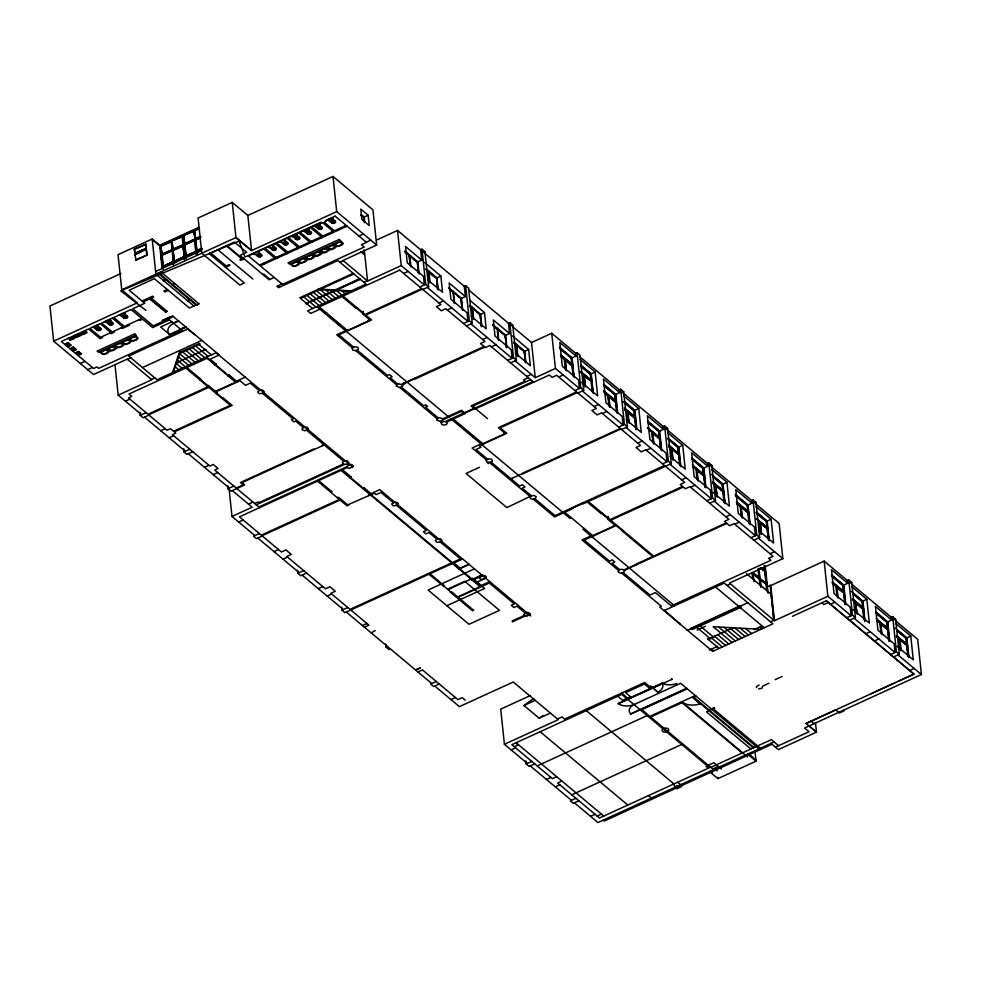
<?xml version="1.0" encoding="UTF-8"?>
<svg xmlns="http://www.w3.org/2000/svg" width="999" height="999" viewBox="0 0 999 999"><rect width="100%" height="100%" fill="white"/><g stroke="black" fill="none" stroke-linecap="round" stroke-linejoin="round"><path stroke-width="1.5" d="M195.654 252.248L194.555 252.884L195.816 252.248M196.016 252.547L195.105 253.371L195.255 252.347M139.248 251.336L139.148 252.697M138.724 252.647C137.288 252.997 139.448 251.673 138.124 251.835M137.937 252.335L138.436 253.047M144.393 248.963L144.693 250.15M144.043 249.738L144.68 249.176M138.549 252.984L137.862 252.11M529.945 496.94L530.569 498.801L533.653 499.225L535.189 498.676L536.251 496.765L534.103 495.454L530.894 496.041L506.88 507.617L466.046 473.451L479.458 467.32M756.43 687.549L756.555 686.513L759.103 685.039M141.945 250.936C139.635 251.898 143.406 251.124 141.621 250.412C141.196 253.596 141.121 248.851 140.547 251.411M144.955 249.937L145.504 249.313L145.03 250M141.621 250.412L141.496 251.036M143.082 249.725C140.172 249.925 148.039 250.524 145.18 248.788L145.055 249.413M145.155 248.739L144.743 249.762M173.339 263.062L172.702 263.761M174.55 261.601L174.975 262.238L175.624 261.401L174.188 261.363L173.002 250.1L174.55 261.663L184.028 256.855M197.228 251.236L197.79 251.823L198.089 250.724L196.853 250.986L201.885 248.689M141.458 250.175L141.708 250.474M172.477 372.677L179.595 351.848M173.264 372.315L180.295 351.773M73.127 337.787L73.052 337.874A1.424 0.837 -6 0 0 72.727 338.673M79.396 334.94L79.358 334.977A1.424 0.837 -6 0 0 78.996 335.801M85.29 332.242L85.265 332.267A1.424 0.837 -6 0 0 84.89 333.104M79.895 352.872L79.77 353.022A1.424 0.837 -6 0 0 79.495 353.971L79.371 354.208M197.777 251.261L198.014 252.185L198.464 251.036M72.677 339.098L71.716 339.136A1.424 0.837 -6 0 0 70.38 339.098L70.005 339.048M78.946 336.226L78.109 336.276A1.424 0.837 -6 0 0 76.661 336.226L76.324 336.213M84.853 333.504L83.879 333.566A1.424 0.837 -6 0 0 82.542 333.529L82.168 333.479M139.51 251.898L140.322 252.16L140.847 250.774L141.034 251.835M70.192 348.901L71.091 348.102A4.033 2.385 -6 0 1 72.74 347.202A4.933 2.91 -6 0 1 73.277 347.04L76.249 349.525A4.933 2.91 -6 0 1 75.849 349.8A4.033 2.385 -6 0 1 73.976 350.512L72.465 350.811M97.615 328.833L99.088 328.846L97.627 328.983M109.728 323.289L111.201 323.301L109.753 323.439M124.313 316.608L125.787 316.633L124.338 316.77M258.466 255.157L259.94 255.182L258.491 255.319M272.939 248.539L274.413 248.551L272.952 248.701M284.615 243.194L286.076 243.219L284.628 243.356M296.441 237.899L297.914 237.924L296.453 238.062M308.117 232.567L309.578 232.58L308.129 232.717M318.931 227.61L320.392 227.635L318.943 227.772M332.192 221.541L333.654 221.566L332.205 221.703M67.283 346.466L68.794 346.166A4.033 2.385 -6 0 0 70.667 345.467A4.933 2.91 -6 0 0 71.066 345.192L70.467 345.217A2.398 1.411 -6 0 1 67.208 345.03A2.398 1.411 -6 0 1 67.745 343.094L68.094 342.707A4.933 2.91 -6 0 0 67.545 342.857A4.033 2.385 -6 0 0 65.909 343.756L64.997 344.568M80.981 353.796L81.443 353.871A4.933 2.91 -6 0 1 81.044 354.146A4.033 2.385 -6 0 1 79.171 354.845L77.66 355.144M707.504 638.96L708.054 639.585L708.578 638.935L707.642 638.885L719.08 648.438M75.375 353.246L76.286 352.435A4.033 2.385 -6 0 1 77.922 351.536A4.933 2.91 -6 0 1 78.471 351.386L81.144 353.621M68.382 342.944L70.767 344.942M144.056 249.151L144.73 249.013M138.649 252.909L137.887 252.934M174.675 283.491L172.215 285.002M160.839 271.928L198.888 303.746L196.428 305.257L158.092 273.189M305.544 256.88L305.269 257.33A7.043 4.146 -6 0 0 308.254 259.64A6.793 3.996 -6 0 0 314.373 256.843A7.043 4.146 -6 0 0 311.676 254.395L310.964 254.408M550.412 713.086L539.185 718.219L523.988 705.494L533.703 698.526M539.185 718.219L542.832 715.596M75.674 349.55L75.612 349.588A2.398 1.411 -6 0 1 72.403 349.363A2.398 1.411 -6 0 1 72.927 347.44L73.576 347.29M80.819 353.908L80.757 353.946A2.398 1.411 -6 0 1 77.585 353.708A2.398 1.411 -6 0 1 78.122 351.773L78.759 351.623M327.222 246.965L326.935 247.415A7.043 4.146 -6 0 0 329.932 249.725A6.793 3.996 -6 0 0 336.051 246.928A7.043 4.146 -6 0 0 333.354 244.48L332.704 244.468M334.365 243.694L334.091 244.143A7.043 4.146 -6 0 0 337.075 246.453A6.793 3.996 -6 0 0 343.194 243.656A7.043 4.146 -6 0 0 340.497 241.209L339.722 241.246M359.615 278.709L305.944 303.621L360.352 279.32M306.955 303.758L306.218 303.147M262.612 393.406L264.236 391.808L262.824 390.159L259.565 390.234L257.717 391.958L259.116 393.618L262.612 393.406L293.107 418.918L291.433 419.692L294.006 421.84L295.692 421.079L303.296 427.447M347.24 464.185L348.863 462.587L347.44 460.939L344.193 461.014L342.332 462.737L343.743 464.385L347.24 464.185L348.139 464.947M440.334 542.057L441.958 540.447L440.547 538.798L437.287 538.873L435.439 540.596L436.85 542.257L440.334 542.057L460.439 558.866L350.05 609.378L330.831 593.319L335.327 591.258L329.957 586.775L325.462 588.823L286.75 556.455L291.246 554.395L285.951 549.962L281.456 552.022L262.025 535.764L340.11 500.037L346.953 505.769L348.976 504.845L347.202 504.507L338.586 497.315L337.462 497.827M650.786 686.276L657.854 692.182L659.003 691.558A12.1 7.13 -6 0 0 662.449 684.128L661.9 683.266M290.909 263.586L290.622 264.023A7.043 4.146 -6 0 0 293.619 266.346A6.793 3.996 -6 0 0 299.737 263.549A7.043 4.146 -6 0 0 297.04 261.101L296.328 261.114M298.177 260.264L297.889 260.702A7.043 4.146 -6 0 0 300.886 263.024A6.793 3.996 -6 0 0 306.993 260.227A7.043 4.146 -6 0 0 304.295 257.779L303.534 257.817M312.812 253.559L312.525 254.008A7.043 4.146 -6 0 0 315.522 256.318A6.793 3.996 -6 0 0 321.641 253.521A7.043 4.146 -6 0 0 318.943 251.074L318.169 251.111M320.067 250.237L319.792 250.687A7.043 4.146 -6 0 0 322.777 252.997A6.793 3.996 -6 0 0 328.896 250.2A7.043 4.146 -6 0 0 326.198 247.752L325.487 247.764M66.933 343.843L67.358 343.831A1.424 0.837 -6 0 0 68.669 343.931L69.505 343.981M72.115 348.189L72.552 348.164A1.424 0.837 -6 0 0 73.864 348.276L74.688 348.314M77.31 352.522L77.735 352.51A1.424 0.837 -6 0 0 79.046 352.61L79.883 352.659M582.654 503.309L572.077 508.254L582.729 503.371M160.402 248.701L160.077 245.604L152.198 239.023L118.044 254.658L121.741 289.822L137.313 302.847L53.646 341.171L49.95 306.006L120.879 273.539M232.255 202.397L235.951 237.562L251.548 250.599L247.852 215.434L232.255 202.397L198.089 218.019L201.786 253.184L239.835 285.015L244.318 282.954L209.216 253.596L234.403 242.07L246.691 252.347L240.022 255.407L269.156 279.782L274.213 277.472M134.341 249.076L145.929 244.243L147.065 255.07L135.852 260.202L134.341 249.076L135.365 255.557M134.715 249.375L145.929 244.243M136.875 253.734C136.051 250.761 137.575 255.482 135.976 252.997L136.164 254.058L135.265 254.37L135.152 253.209L136.701 253.571M136.913 252.397C138.349 250.974 136.314 255.245 136.988 252.472M138.936 251.473L139.548 251.486M137.138 252.934L137.737 252.61L137.125 252.797M143.569 250.449L143.232 249.738M137.038 253.559L137.163 252.535M139.298 252.622L139.198 251.598M142.869 250.999L142.607 250.05M198.651 227.485L159.715 245.304L162.138 268.656M161.463 244.967L175.374 238.611M178.159 237.337L199.013 227.797M160.839 245.916L171.553 241.496L172.415 249.713L162.063 254.445L160.839 245.916L162.063 254.445M171.741 240.934L182.467 236.501L171.741 240.934L172.977 249.463L183.329 244.73L182.605 237.874M193.794 239.947L184.728 244.081L183.504 235.552L193.856 230.819L195.08 239.348L193.856 230.819M200.824 236.726L195.28 238.786L194.418 230.557L199.588 228.197M161.201 246.229L171.553 241.496M183.504 235.552L194.218 231.131M194.418 230.557L198.664 229.096M135.477 259.89L147.065 255.07M161.701 254.146L172.415 249.713M172.615 249.151L183.329 244.73M184.365 243.781L194.718 239.048M195.28 238.786L200.449 236.413M247.852 215.434L333.004 176.473L372.964 209.89L376.66 245.055L343.007 260.464L367.582 281.019L401.236 265.609L424.35 284.94L423.439 276.286L407.242 262.749L405.544 246.516L421.728 260.052L417.245 262.113L412.612 258.242M163.287 269.255L161.813 255.22L183.441 245.804M185.876 258.104L184.478 244.855L200.712 237.437M161.813 255.22L183.217 245.916L184.34 256.618L174.188 261.363M199.812 238.324L184.478 244.855M201.835 248.152L196.803 250.449L195.667 239.735L197.153 253.771M172.577 253.983L173.376 261.638L162.999 266.483L173.064 261.875M196.104 251.81L185.889 256.006L194.693 252.46M198.476 250.724L202.26 249.001M155.619 271.478L201.498 250.487M121.741 289.81L235.951 237.562L251.511 250.587L336.7 211.638L376.66 245.055M163.411 280.469L165.597 279.458M163.774 280.769L166.521 279.52M142.045 300.999L152.597 296.179L153.696 297.09L143.157 301.923M167.233 289.473L163.811 291.034L164.91 291.958L168.344 290.397M321.391 222.128L244.955 257.093L239.036 241.059L120.704 290.846L145.954 310.402M224.812 266.646L229.246 264.623L229.982 265.235L225.549 267.257M243.331 258.179L239.91 259.74L240.647 260.352L244.068 258.791M95.155 327.934L98.614 325.924L97.64 325.075L92.707 327.335L95.155 327.934A8.192 4.833 -6 0 0 96.503 329.782L96.878 330.095A2.285 1.349 -6 0 0 100.025 330.269A2.285 1.349 -6 0 0 100.687 328.346L100.325 328.047A8.192 4.833 -6 0 0 97.852 326.698M72.078 336.538L73.327 336.988A4.033 2.385 -6 0 1 74.663 337.874A4.933 2.91 -6 0 1 74.863 338.186L70.33 340.259A4.933 2.91 -6 0 1 69.918 340.047A4.033 2.385 -6 0 1 68.943 338.998L68.606 338.124M78.347 333.666L79.608 334.116A4.033 2.385 -6 0 1 80.931 335.002A4.933 2.91 -6 0 1 81.131 335.314L76.611 337.387A4.933 2.91 -6 0 1 76.186 337.175A4.033 2.385 -6 0 1 75.212 336.126L74.888 335.252M84.241 330.969L85.502 331.431A4.033 2.385 -6 0 1 86.826 332.305A4.933 2.91 -6 0 1 87.025 332.617L82.505 334.69A4.933 2.91 -6 0 1 82.08 334.478A4.033 2.385 -6 0 1 81.106 333.429L80.769 332.555M110.452 333.216L109.665 333.142M122.003 327.934L121.229 327.859M139.398 319.967L138.611 319.905M368.156 215.247L360.801 209.091L361.875 219.368L369.23 225.524L368.156 215.247L363.673 217.307L361.563 215.547M187.612 300.711L189.81 299.712M187.987 301.024L190.734 299.762M165.11 311.863L166.796 311.101M165.797 311.938L149.663 298.938M198.888 303.746L189.46 308.054L154.358 278.696L129.171 290.222L144.768 303.271L132.767 308.766L153.222 325.874L171.741 317.407L170.817 316.633L162.188 320.592L172.677 316.021L219.268 354.982L210.177 359.141L216.358 364.31L214.935 364.86M262.824 274.488L263.674 274.101L270.005 279.395M171.366 317.095L173.052 316.333M80.357 363.511L85.065 361.351M358.928 236.039L363.411 233.978M171.853 321.853L160.627 326.998L169.518 334.415L185.777 326.973M173.302 323.077L178.346 320.766M178.646 321.004L173.589 323.314A14.823 8.729 -6 0 0 169.256 334.203M87.712 369.667L92.432 367.507M366.283 242.183L370.766 240.135M180.469 329.071L185.527 326.76M181.031 329.533L186.076 327.222M376.511 240.072L397.54 230.444L420.654 249.775L421.728 260.052M281.93 283.928L276.885 286.238L278.584 287.65L337.874 260.527L366.059 284.091L307.605 310.839L310.689 313.424L319.892 309.215M188.062 328.883L128.709 356.044L157.043 379.745L216.396 352.585M127.522 359.403L130.881 357.854M339.972 262.275L343.331 260.739M195.205 334.852L187.575 329.208M142.47 367.557L201.823 340.397M180.107 352.297L199.413 343.456L200.15 344.081L179.72 353.421M299.775 297.764L353.171 273.326M353.908 273.938L300.512 298.376L312.65 308.529M408.778 255.032L410.577 266.571M420.654 249.775L421.99 249.163L424.937 251.623L428.633 286.788L422.802 289.46M408.841 255.569L409.702 255.082M409.203 255.881L417.495 262.088L418.668 273.339M178.022 362.063L205.107 349.662M306.581 303.459L359.977 279.021M424.937 251.623L423.588 252.235L464.285 286.276L465.372 296.553L460.876 298.601L457.405 295.704M151.511 379.458L154.87 377.922M363.886 282.28L367.245 280.744M114.972 364.56L118.182 395.142L151.836 379.745L127.185 359.128L93.531 374.525L53.646 341.171M207.068 358.279L186.875 367.52L201.199 379.495L200.075 380.007M417.495 262.088L413.623 259.565M403.671 273.451L408.154 271.403M125.399 401.173L129.882 399.125M214.648 364.623L215.996 363.998M325.412 313.836L326.76 313.211M325.711 314.086L327.06 313.461M427.909 271.029L429.707 282.567M427.972 271.578L428.846 271.079M428.334 271.878L436.625 278.084L437.812 289.335M357.093 307.817L355.969 308.329L341.92 296.566L319.255 306.943L346.928 330.082L348.039 329.57L348.926 330.307M363.236 311.213L362.962 314.173L369.58 319.705L368.244 320.329L369.118 321.066M436.063 278.346L440.859 276.061L442.569 292.282L427.535 279.708M419.855 286.988L425.686 284.328L428.633 286.788M139.922 412.275L140.235 415.334L146.079 412.662M338.361 324.663L339.71 324.051M227.597 375.449L228.871 374.775L236.501 381.156L245.242 377.147M227.884 375.699L229.233 375.075M338.661 324.912L340.01 324.3M362.962 314.173L364.086 313.661M207.068 385.864L208.179 385.352L217.307 392.982L216.184 393.494M149.013 415.122L143.182 417.794L140.235 415.334M345.579 330.694L336.713 334.752L352.497 347.952M348.564 329.995L368.756 320.754M215.472 391.433L235.664 382.192M215.834 391.745L239.96 380.706L245.479 385.327L250.299 383.117L259.116 390.484M464.285 286.276L465.634 285.652L468.581 288.112L472.277 323.276L466.433 325.949M453.346 291.583L450.212 289.685M221.703 398.102L222.827 397.59L232.18 405.407L174.288 431.905L175.762 433.129L172.39 434.677L209.902 466.046L213.262 464.498L218.044 468.506L214.685 470.042L259.615 507.629M438.986 302.997L443.481 300.936M160.714 430.719L165.21 428.658M447.302 309.952L451.798 307.892M169.181 437.799L173.664 435.739M469.505 306.306L471.603 308.067L472.477 307.58M476.548 311.7L480.007 314.61L484.503 312.55L486.201 328.783L471.178 316.208M463.499 323.489L469.33 320.816L472.277 323.276M183.704 448.888L184.028 451.948L189.86 449.275M192.807 451.748L186.963 454.408L184.028 451.948M468.406 289.722L508.441 323.201L509.79 322.577L512.724 325.05L516.421 360.214L510.589 362.874M511.388 325.662L512.724 325.05M482.629 339.498L487.112 337.437M204.508 467.332L208.991 465.284M504.72 335.764L509.515 333.479L508.441 323.201M401.76 384.153L484.065 346.491M404.383 383.429L415.035 378.559M402.46 384.79L404.745 383.741L404.008 383.129M484.79 347.115L415.409 378.871L414.672 378.246M491.458 346.878L495.941 344.83M213.187 474.6L217.67 472.539M515.759 344.992L514.16 342.932M512.574 326.648L531.543 342.52L551.735 333.279L575.736 353.346L576.011 356.056L571.528 358.104L559.964 348.439M523.851 351.773L528.658 349.475L530.357 365.709L515.322 353.134M323.651 444.455L322.215 445.117L322.802 445.616M507.654 360.414L513.486 357.742L516.421 360.214M227.71 485.701L228.034 488.748L233.866 486.088M324.238 444.955L241.895 482.642L244.668 484.952L230.969 491.221L228.034 488.748M236.226 488.049L243.182 484.877L240.409 482.554L313.798 448.963L314.385 449.463M575.736 353.346L577.072 352.734L580.019 355.194L583.716 390.359L577.884 393.032M526.785 376.423L531.268 374.363M560.976 356.68L564.847 359.19L566.021 370.454M248.514 504.145L252.997 502.085M565.684 369.605L565.209 359.503L572.564 365.659L573.601 375.512M528.259 377.647L523.538 379.807L525.162 381.156L471.091 405.906L474.912 409.103L549.4 375.012L552.197 377.36L556.693 375.299L576.573 391.933L498.376 427.709L504.782 433.067L503.546 433.628L504.42 434.365M560.514 349.388L571.765 358.092L572.452 364.573L562.387 356.88M254.695 503.496L258.054 501.96L258.891 502.659L343.119 464.11M443.019 418.756L461.55 410.264L465.372 413.474L453.259 419.018L482.342 443.331L484.228 443.606M256.268 504.82L344.405 464.485M228.946 487.412L231.993 516.458L252.185 507.217L232.317 490.596M443.057 419.68L461.163 411.401L463.374 413.249L445.654 421.353M530.619 379.632L472.939 406.006L475.287 407.967L532.966 381.593M515.084 360.826L535.239 377.684L555.432 368.444L579.432 388.511L578.521 379.857L562.325 366.321L559.827 342.507L576.011 356.056M464.498 412.737L474.026 408.366M258.891 507.005L346.84 466.758M464.86 413.037L474.4 408.678M347.265 467.52L342.42 469.742L351.261 477.135L349.837 477.684M446.953 421.903L451.91 419.63M573.039 375.761L572.002 365.921L572.877 365.422L560.926 355.419M238.699 522.065L243.182 520.004M558.753 377.023L563.236 374.975M572.877 373.139L573.588 373.002L573.176 374.725L573.026 373.264M459.727 426.161L461.076 425.549M573.039 374.6L573.738 374.463M460.015 426.411L461.363 425.799M349.55 477.447L350.886 476.823M583.728 375.224L585.526 386.763M585.164 386.451L583.978 375.199L584.602 386.713M584.815 385.614L584.34 375.512L591.695 381.668L592.732 391.508M330.469 491.983L331.593 491.458M330.769 492.22L331.968 491.77L318.631 480.619M581.406 366.371L591.208 373.851L593.281 393.544M580.831 366.383L590.347 374.35L595.154 372.053L597.652 395.854L581.455 382.317M580.332 371.89L591.583 380.582L590.909 374.088L581.393 366.133M337.175 497.577L337.862 497.639M259.365 533.541L253.534 536.213L256.481 538.673L262.312 536.013M583.778 375.761L591.695 381.668M472.677 437L474.026 436.376M472.977 437.237L474.313 436.625M574.937 390.572L580.769 387.899L583.716 390.359M362.5 488.274L363.773 487.599L370.979 493.631L379.732 489.622L530.756 615.933M362.787 488.523L364.136 487.899M369.78 494.368L368.431 494.98L369.168 495.604M348.576 504.495L374.45 493.181L376.136 494.605L380.956 492.395L393.057 502.509M480.994 443.956L472.127 448.002L486.488 460.015M483.866 443.306L504.058 434.066M579.87 356.805L619.368 389.847L620.716 389.223L623.663 391.695L627.36 426.86L621.528 429.52M608.953 405.794L607.916 395.954L608.791 395.454L610.027 407.255M604.158 385.889L614.847 394.842L619.655 392.545L619.368 389.847M274.013 551.598L278.509 549.55M623.663 391.695L622.315 392.307L663.299 426.585L663.586 429.295L659.103 431.343L648.688 422.639M594.068 406.568L598.563 404.52M616.683 412.262L615.646 402.41L616.52 401.923L603.508 391.034M487.874 463.461L489.647 462.649L530.269 496.628M282.992 559.115L287.487 557.055M602.385 413.524L606.88 411.476M617.082 409.39L617.232 410.851M624.85 410.102L627.609 411.7L628.646 421.541M628.458 422.102L627.984 412L635.339 418.156L636.525 429.408M623.289 401.885L633.978 410.839L638.786 408.554L641.283 432.355L626.261 419.78M625.162 409.378L635.227 417.082L634.54 410.589L623.851 401.635M635.963 429.67L634.777 418.419L635.651 417.932L624.75 408.803M297.515 570.204L297.839 573.264L303.671 570.591M618.581 427.06L624.412 424.388L627.36 426.86M510.789 478.596L511.938 478.833M620.279 428.484L522.002 473.464L522.589 473.951L620.866 428.983M511.563 478.521L522.265 473.676M511.376 479.083L512.737 478.046M306.618 573.064L300.786 575.724L297.839 573.264M635.651 425.649C637.212 425.037 634.477 426.086 635.951 427.222L635.951 427.222M663.299 426.585L664.647 425.974L667.594 428.434L671.291 463.598L588.324 501.486L610.014 519.63L682.604 486.413L680.244 484.453L684.74 482.392L665.396 466.221M648.988 429.807L652.722 432.205L653.97 443.993M648.538 429.92L652.409 432.442L653.596 443.693M652.784 432.742L659.577 439.16L660.614 449.001M658.778 431.58L659.465 438.074L658.778 431.58L648.089 422.627M667.594 428.434L666.246 429.046L707.529 463.573L707.816 466.283L703.321 468.331L691.758 458.666M318.319 588.648L322.802 586.6M637.712 443.069L642.195 441.009M659.577 439.16L660.451 438.661L647.439 427.772M327.148 596.041L331.631 593.98M646.316 450.262L650.811 448.214M660.751 447.964L660.451 446.391L661.151 446.241L660.601 447.852L661.313 447.702M668.781 446.853L671.553 448.439L672.727 459.69M672.24 457.442L671.915 448.751L679.27 454.907L680.456 466.158M667.819 438.648L678.783 447.09L680.856 466.783M668.406 439.635L677.909 447.589L682.717 445.292L685.227 469.093L670.192 456.531M667.782 438.374L678.471 447.327L678.596 454.07L677.909 447.589M671.353 449.001L679.27 454.907M341.67 607.13L341.995 610.189L347.827 607.529M662.512 463.811L668.343 461.138L671.291 463.598M452.422 563.486L429.982 573.751L444.405 585.814L443.294 586.326M462.662 558.99L453.921 562.986L459.952 568.031L459.215 568.369M563.411 512.887L554.545 516.933L533.379 499.225M679.582 462.387C681.168 461.725 678.333 462.949 679.882 463.961M679.745 463.848L680.444 463.711L680.144 462.125M458.241 568.344L459.577 567.732M458.828 568.843L468.918 564.223M571.016 517.494L569.667 518.119L451.036 418.893M459.115 569.08L469.218 564.46M571.303 517.744L570.454 517.757M474.438 568.831L428.084 590.034L469.018 624.288L499.463 610.364L464.785 581.343L447.589 589.198M707.529 463.573L708.878 462.962L711.825 465.422L715.521 500.586L709.677 503.259M692.769 466.908L696.64 469.43L697.826 480.681M602.147 513.061L601.036 513.573L587.2 501.998L583.254 503.808L582.367 503.071M697.339 478.434L697.015 469.73L704.37 475.886L705.544 487.137M703.009 468.568L703.696 475.062L703.009 468.568L692.319 459.627M710.476 466.034L711.825 465.422M362.475 625.574L366.958 623.526M681.643 479.807L686.126 477.759M364.435 627.222L368.931 625.174L350.774 609.989M448.014 589.56L472.552 578.346L484.627 588.448L446.84 605.731M471.478 579.42L472.827 578.808M471.778 579.67L481.868 575.049M472.065 579.919L482.167 575.299M584.265 528.571L582.917 529.195L674.537 605.819M472.365 580.157L482.467 575.536M607.742 516.708L608.016 519.418L609.14 518.906M704.982 487.4L703.808 476.148L704.67 475.661L692.719 465.646M450.274 592.17L451.398 591.658L457.217 596.528L458.991 596.853M475.574 582.854L485.676 578.234M371.228 632.904L375.287 630.494M690.546 487.25L695.042 485.202M489.747 581.63L478.309 586.875L479.183 587.612M458.628 596.54L478.821 587.3M590.933 535.901L582.067 539.959L618.531 570.441M593.806 535.252L613.998 526.011M616.72 525.237L584.303 540.084L609.465 561.126L612.275 559.84L614.847 562L612.05 563.286L619.68 569.667M713.011 483.841L715.771 485.427L716.957 496.678M716.47 494.43L716.146 485.739L723.501 491.895L724.675 503.146M712.637 476.623L722.14 484.577L726.947 482.28L729.445 506.093L713.261 492.544M622.976 530.469L622.077 530.881L652.759 556.543L635.626 564.385L636.213 564.872M713.323 483.104L723.388 490.809L722.702 484.315L713.199 476.361M715.584 485.989L723.501 491.895M385.751 644.005L386.076 647.065L387.4 646.453M706.743 500.799L712.574 498.126L715.521 500.586M390.347 648.913L389.011 649.525L386.076 647.065M723.813 499.375C725.099 498.201 722.702 501.66 724.662 500.699L724.375 499.125M711.625 466.995L751.685 500.499L753.034 499.887L755.968 502.347L759.665 537.512L753.833 540.184M741.27 516.458L740.234 506.605L741.108 506.118L742.344 517.919M741.483 515.359L741.158 506.655L748.513 512.812L749.7 524.075M735.276 495.554L747.165 505.494L751.972 503.209L751.685 500.499M754.632 502.972L755.968 502.347M725.873 516.795L730.356 514.747M738.336 504.033L748.401 511.738L747.727 505.244L735.838 495.304M524.175 615.484L512.162 620.991L512.887 621.603M623.763 569.73L624.387 571.59L623.176 572.589L620.229 573.076L618.081 571.765L619.155 569.855L620.679 569.318L625.561 569.755M726.236 522.914L653.658 556.131L610.751 520.242L683.341 487.037L685.401 488.761L689.884 486.7L728.92 519.343L724.425 521.403L729.582 525.711L734.065 523.651L773.114 556.306L768.631 558.366L770.916 560.277L671.303 605.869L655.406 592.582L650.012 595.042L623.176 572.589M740.596 506.918L748.513 512.812M625.187 569.442L635.851 564.56M624.288 570.329L726.835 523.401M512.45 621.815L530.057 613.761M734.702 524.188L739.185 522.127M748.838 520.304C750.399 519.692 747.664 520.741 749.125 521.878L749.4 520.042M417.944 671.977L422.427 669.917L457.929 699.612L462.187 697.652L465.209 700.174M760.913 534.178L760.301 522.664L767.657 528.821L768.83 540.072M756.792 513.548L766.295 521.503L771.103 519.205L773.601 543.019L758.566 530.444M756.28 519.043L767.532 527.734L766.857 521.241L756.168 512.3M759.74 522.914L767.657 528.821M436.276 681.505L430.669 684.065L433.616 686.525L439.223 683.965M750.886 537.724L756.73 535.052L759.665 537.512M768.531 536.051L768.681 537.512M450.924 699.562L455.407 697.502M770.029 553.721L774.512 551.673M663.985 610.639L724.238 583.079L772.926 623.801L712.674 651.373L659.74 607.092L661.425 606.331L621.64 573.051M755.793 503.946L779.145 523.476L782.841 558.641L729.432 583.079L774.45 620.716L827.859 596.278L851.123 615.746L850.211 607.08L834.015 593.543L831.518 569.742L847.701 583.279L842.906 585.576L832.204 576.623M752.509 573.414L759.69 578.696L760.426 585.676L759.128 578.945L752.509 573.414L753.071 578.846M727.085 585.464L730.456 583.928M760.276 567.582L765.259 571.016L764.672 565.484M760.339 568.119L765.309 571.553L766.62 584.003L759.44 578.721M753.633 578.583L752.759 579.07L752.135 573.101L752.859 572.489L752.322 573.051M752.447 572.877L759.627 578.159L758.616 568.481M760.639 584.577L760.052 579.008L766.683 584.54L767.419 591.533M759.49 579.258L766.683 584.54M680.531 624.487L664.547 610.389M766.807 586.613L770.753 585.551L774.45 620.716M530.481 695.504L500.711 709.128L504.408 744.292L527.31 763.448M770.753 585.551L824.163 561.113L847.427 580.581L847.701 583.279M686.788 629.707L687.712 629.77M729.045 610.926L690.796 628.421L692.182 629.582L741.295 607.105M739.909 605.956L730.469 610.277L731.842 611.438M687.524 630.332L747.764 602.759M523.988 705.494L535.202 700.361M524.275 705.744L525.262 705.294M697.152 630.107L705.531 626.273M708.016 639.185L731.443 628.458M847.427 580.581L848.775 579.957L851.71 582.417L855.406 617.582L849.575 620.254M832.666 583.916L836.538 586.425L837.574 596.266M837.224 595.429L836.9 586.738L844.255 592.894L845.441 604.145M850.361 583.041L851.71 582.417M557.467 718.98L561.95 716.932L564.585 719.13L644.692 682.479L649.787 686.738L650.898 686.226M770.504 621.778L773.875 620.242L770.179 585.077M709.427 650.024L717.669 646.253M753.97 629.632L761.375 626.248L761.663 628.958M504.408 744.292L558.266 719.655L513.249 682.005L459.403 706.643L434.74 686.013M832.891 583.116L844.143 591.808L843.456 585.314L831.58 575.374M792.432 616.308L826.36 600.786L913.96 674.113L871.215 693.668M844.879 604.395L843.693 593.144L844.567 592.657L832.617 582.654M828.421 602.509L823.888 604.582L821.827 602.859M514.285 746.74L518.206 744.942L515.771 742.906M511.126 749.899L515.609 747.851M830.444 604.258L834.927 602.197M627.384 699.063L662.175 683.129L663.361 683.716A12.1 7.13 -6 0 0 675.848 683.84L676.735 683.503M671.852 679.42L671.69 678.783L672.24 679.245L618.256 703.621L662.574 683.341M845.129 600.112L845.291 601.573M657.854 692.182L652.072 686.837L649.325 688.086L644.455 684.015L625.599 692.644L630.469 696.715L622.614 700.311L617.744 696.241M855.419 602.447L857.217 613.985M856.855 613.673L855.668 602.422L856.143 612.524M856.368 611.425L856.031 602.734L863.386 608.891L864.722 621.553M618.256 703.621L619.18 704.233A12.1 7.13 -6 0 0 634.003 704.595L680.631 683.266L759.015 748.825M852.534 593.618L862.037 601.573L866.845 599.288L869.342 623.089L853.158 609.552M686.7 688.336L630.656 713.985L686.962 688.548M853.208 600.112L863.273 607.804L862.599 601.311L853.096 593.356M640.634 710.139L687.25 688.798M863.86 618.993L862.836 609.153L863.698 608.653L852.809 599.537M525.861 760.901L526.186 763.96L531.793 761.388M846.628 617.794L852.472 615.122L855.406 617.582M534.74 763.848L529.133 766.42L526.186 763.96M537.187 765.896L647.14 715.584M863.998 617.956L864.272 616.121M695.354 695.566L649.85 716.395L641.383 709.315M692.657 697.04L700.287 703.783A14.81 8.729 -6 0 1 683.528 703.096L682.442 702.434L650.586 717.007L713.523 769.655M696.091 696.191L692.931 697.627L700.287 703.783M851.535 584.015L891.358 617.32L892.706 616.708L895.641 619.168L899.337 654.333L893.518 656.992M876.598 620.654L880.469 623.164L881.655 634.415M881.155 632.167L880.831 623.476L888.186 629.632L889.372 640.883M876.135 613.361L886.837 622.315L891.645 620.029L891.358 617.32M894.305 619.78L895.641 619.168M546.441 779.445L550.936 777.397M865.771 633.791L870.254 631.743M556.668 776.673L552.397 778.621L511.838 744.705L621.79 694.38L709.452 767.694L599.5 818.006L557.629 782.991L561.888 781.043M775.187 679.62L782.167 676.435M878.009 620.854L888.074 628.546L887.399 622.052L875.511 612.112M768.905 683.266L762.774 686.063L761.925 688.311L758.628 688.91M888.81 641.146L887.624 629.882L888.498 629.395L876.548 619.392M555.269 786.825L559.765 784.777M874.4 640.983L878.858 638.948M888.511 637.112C889.585 635.913 887.824 639.66 889.222 638.324M900.299 648.176L899.974 639.472L907.329 645.629L908.503 656.892M896.465 630.357L905.968 638.311L910.776 636.026L913.273 659.827L897.09 646.291M571.753 794.804L681.705 744.492M897.139 636.85L907.204 644.555L906.53 638.061L897.027 630.107M899.412 639.735L907.329 645.629M575.948 798.313L570.342 800.886L573.289 803.346L578.896 800.773M890.571 654.532L896.403 651.872L899.337 654.333M907.641 653.121C909.227 652.459 906.393 653.683 907.929 654.695M907.791 654.582L908.491 654.445L908.203 652.859M590.596 816.37L595.079 814.322M909.702 670.541L914.185 668.481M597.14 816.046L601.41 814.098M603.896 819.817L604.033 821.116L771.078 744.692L770.941 743.381L778.371 749.6L816.495 732.167L806.093 723.476L835.364 710.077M894.704 682.929L806.093 723.476M898.201 681.318L913.96 674.113L826.31 600.799M757.429 745.741L750.686 748.825L706.468 711.837L714.672 708.079L714.085 707.592L712.612 708.266L760.364 748.201M710.789 767.369L756.293 746.54M757.642 745.928L771.353 739.66L778.558 745.691M718.269 766.42L713.985 768.381L717.057 770.941M774.113 741.97L597.951 822.527L574.413 802.834M895.466 620.754L917.706 639.348L921.403 674.512L804.595 728.021L809.04 731.743L775.424 747.127M673.214 784.277L677.022 788.673L681.518 786.613L680.656 784.702M712.449 772.901L710.339 771.128L710.476 772.439L717.881 778.633L756.031 761.188L754.932 750.699M337.525 242.869C345.816 239.523 339.785 249.088 335.589 244.98A3.684 2.173 -6 0 1 337.562 242.919M301.336 259.44C310.09 256.256 302.972 265.697 299.388 261.488A3.684 2.173 -6 0 1 301.373 259.478M308.703 256.056C317.495 252.822 310.177 262.4 306.755 258.054A3.684 2.173 -6 0 1 308.741 256.106M294.068 262.762C302.722 259.478 295.829 269.118 292.12 264.76A3.684 2.173 -6 0 1 294.106 262.799M118.069 344.131C126.885 340.921 119.63 350.437 116.121 346.116A3.684 2.173 -6 0 1 118.107 344.168M103.546 350.774C112.462 347.727 105.07 356.968 101.598 352.822A3.684 2.173 -6 0 1 103.584 350.811M138.237 251.773L138.886 252.073M491.133 462.15L492.345 461.151L491.72 459.29L488.623 458.878L486.163 460.314L486.775 462.175L491.133 462.15L519.667 486.026L522.465 484.74L525.049 486.888L522.24 488.174L531.418 495.854M355.706 350.637L358.491 349.138L357.842 347.24L354.67 346.803L352.147 348.289L352.772 350.187L355.706 350.637L396.728 384.94M318.606 289.073L351.261 290.859M317.819 289.435L350.474 291.221M580.119 359.478L595.154 372.053M619.655 392.545L603.458 379.008L605.968 402.809L622.152 416.358L623.064 425.012L582.367 390.971M623.751 395.979L638.786 408.554M663.586 429.295L647.402 415.746L649.899 439.56L666.083 453.096L666.995 461.75L626.011 427.472M667.682 432.717L682.717 445.292M707.816 466.283L691.62 452.747L694.13 476.548L710.314 490.084L711.226 498.738L669.942 464.21M711.912 469.705L726.947 482.28M751.972 503.209L735.776 489.672L738.286 513.474L754.47 527.01L755.381 535.664L714.173 501.198M756.068 506.643L771.103 519.205M851.81 586.713L866.845 599.288M891.645 620.029L875.449 606.48L877.959 630.282L894.142 643.831L895.054 652.484L854.058 618.206M895.741 623.451L910.776 636.026M559.365 347.215L572.077 357.854L574.15 377.547M580.806 365.147L591.208 373.851M604.158 384.677L615.721 394.355L617.632 412.525M624.45 401.648L634.852 410.352L636.763 428.534M648.089 421.416L659.652 431.093L661.725 450.786M668.381 438.386L678.783 447.09M692.319 458.404L703.883 468.081L705.943 487.774M711.45 474.413L723.014 484.078L725.087 503.771M735.314 494.368L748.039 505.007L750.099 524.7M756.767 512.3L767.17 521.016L769.23 540.709M832.217 575.412L843.768 585.077L845.841 604.77M851.348 591.408L862.911 601.086L864.972 620.779M876.148 612.15L887.711 621.828L889.772 641.52M895.279 628.146L906.842 637.824L908.903 657.517M559.89 348.139L571.765 358.092M603.521 384.64L615.409 394.58L616.096 401.074L604.208 391.133M647.464 421.378L659.34 431.331M691.683 458.366L703.571 468.319M887.149 622.077L875.586 612.412L887.149 622.077L889.06 640.259M906.28 638.086L897.027 630.344L906.28 638.074L908.191 656.256M603.596 384.927L615.172 394.605L617.07 412.787M625.049 402.872L634.303 410.601L636.201 428.783M713.211 476.598L722.464 484.34L724.362 502.522M735.913 495.591L747.477 505.257L749.387 523.439M756.206 512.562L766.608 521.266L768.518 539.448M832.816 576.635L843.218 585.339L845.117 603.521M853.096 593.593L862.349 601.336L864.26 619.517M832.267 581.868L844.143 591.808M852.584 598.863L863.273 607.804M876.198 618.606L888.074 628.546M896.515 635.601L907.204 644.555M560.576 354.633L572.452 364.573M580.894 371.628L591.583 380.582M624.525 408.129L635.227 417.082M648.139 427.872L660.027 437.824M668.468 444.867L679.158 453.821M692.369 464.86L704.245 474.812M712.687 481.855L723.388 490.809M736.525 501.785L748.401 511.738M756.842 518.781L767.532 527.734M712.911 482.542L723.813 491.658L715.521 485.452L717.319 496.99M736.875 502.584L748.825 512.587M757.067 519.468L767.956 528.583M896.74 636.276L907.629 645.404L899.35 639.198M581.118 372.315L592.007 381.431M668.681 445.554L679.582 454.67L669.18 446.69M603.646 391.383L615.534 401.336L614.847 394.842M647.577 428.134L660.139 438.898L661.326 450.149M669.342 446.59L671.553 448.439M693.331 466.658L696.64 469.43M712.462 482.654L715.771 485.427M736.388 502.659L740.796 506.356L741.982 517.607M757.717 520.504L759.927 522.352L761.113 533.603M832.117 582.729L836.538 586.425M852.359 599.662L855.668 602.422M880.469 623.164L877.159 620.391L887.936 629.657M896.29 636.4L899.6 639.173L900.786 650.424M560.427 355.507L564.847 359.19M580.669 372.427L583.978 375.199M604.07 391.995L608.478 395.691L609.665 406.943M625.249 409.952L627.609 411.7M654.37 434.303L659.889 438.923M693.219 466.795L704.12 475.911M737.374 503.721L748.263 512.837M759.677 522.377L767.407 528.846M833.116 583.791L844.005 592.907M856.518 603.371L863.136 608.915M561.426 356.568L565.159 358.966L566.396 370.754M565.696 360.139L572.315 365.684M564.647 359.765L572.002 365.921M604.607 393.181L607.916 395.954M615.646 402.41L608.291 396.253L616.208 402.16L617.382 413.411M627.422 412.262L634.777 418.419M696.453 469.992L703.808 476.148M736.925 503.833L740.234 506.605M836.338 586.987L843.693 593.144M855.469 602.996L862.836 609.153M880.269 623.726L887.624 629.882M705.244 483.116L704.819 483.491M592.732 390.347L590.659 374.113M749.687 521.628L749.125 521.878M758.328 538.136L782.841 558.641M898.001 654.944L921.403 674.512M424.675 262.512L440.859 276.061M465.372 296.553L449.175 283.004L450.886 299.238L467.07 312.774L467.982 321.441L427.285 287.4M469.468 299.975L484.503 312.55M509.515 333.479L493.331 319.942L495.042 336.163L511.226 349.712L512.137 358.366L470.929 323.901M512.462 335.939L528.658 349.475M404.92 251.074L417.807 261.85L419.081 273.963M426.261 268.931L436.938 277.847L438.211 289.972M448.563 287.575L461.438 298.351L462.712 310.464M469.905 305.419L480.569 314.348L481.843 326.473M492.719 324.5L505.594 335.277L506.868 347.39M514.06 342.357L524.725 351.273L525.836 361.875M361.076 214.41L364.223 217.045L364.71 221.641M405.07 251.698L409.39 255.319M426.373 269.505L428.534 271.316M448.713 288.199L452.472 292.07L452.972 291.271L454.22 303.059M470.005 306.006L472.165 307.817M492.869 325.125L497.19 328.733M404.52 251.473L410.302 256.306M425.699 269.181L435.214 277.148M469.605 305.906L471.915 307.842M493.256 325.686L496.565 328.459M500.412 331.668L505.032 335.527L505.357 338.599M513.498 342.607L516.258 344.193L517.507 355.994M519.542 347.664L524.163 351.536L524.487 354.595M360.664 215.047L363.786 217.67M430.544 273.726L434.965 277.422M364.523 221.728L363.336 220.454M761.95 568.244L765.259 571.016M760.901 567.869L765.309 571.553M533.703 382.205L489.822 345.504L485.339 347.565L480.482 343.506L484.965 341.446L445.841 308.716L441.346 310.776L436.413 306.656L440.909 304.595L422.427 289.148L365.771 315.072L371.591 319.93L338.948 334.877L353.646 347.177M345.067 225.899L345.954 226.636M753.009 572.614L759.627 578.159M766.62 584.003L760.002 578.458L759.003 568.993M336.663 229.745L337.537 230.482M746.49 573.663L771.141 594.268L773.875 620.242M360.801 251.661L364.335 254.62L363.848 250.012M331.943 231.905L332.829 232.642M324.862 236.288L323.526 235.752L324.413 236.501M320.279 237.25L321.166 237.987M311.863 241.096L312.749 241.833M308.616 242.582L309.49 243.319M715.596 587.025L764.285 627.747M300.2 246.428L301.074 247.178M296.94 247.927L297.827 248.664M284.64 239.448C288.112 241.134 281.069 244.093 279.708 241.708M341.72 290.746L345.192 293.644M745.541 628.471L751.61 633.553M843.218 710.314L843.943 710.913L839.447 712.974L835.776 709.889M336.338 290.447L341.933 295.13M740.147 628.184L748.351 635.039M356.531 308.067L363.524 313.911M601.598 513.311L608.578 519.155L608.304 516.458M616.158 525.499L622.414 530.731M288.524 251.773L289.41 252.51M475.699 408.753L487.537 418.643M608.016 519.418L614.722 525.012L613.486 525.586L614.373 526.323M330.944 290.16L338.686 296.616M734.764 627.884L745.104 636.525M285.277 253.259L286.164 253.996M272.977 244.78C276.361 246.516 269.268 249.438 268.032 247.04M325.562 289.86L335.427 298.114M729.37 627.584L741.845 638.024M320.03 289.448L332.168 299.6M723.988 627.297L738.598 639.51M276.86 257.118L277.747 257.854M316.783 290.934L328.921 301.086M718.606 626.997L735.339 640.996M273.601 258.604L274.488 259.34M571.703 507.942L572.589 508.678L564.76 512.262L592.282 535.289L594.18 535.564M313.524 292.42L325.662 302.572M732.092 642.482L713.211 626.698L760.863 629.32L760.576 626.61M310.264 293.906L322.415 304.071M717.769 634.727L728.833 643.98M258.504 251.411C261.913 253.097 254.87 256.081 253.559 253.671M307.018 295.404L319.156 305.557M714.522 636.213L725.586 645.466M700.124 625.923L713.973 637.499M326.198 313.474L339.448 324.55M316.808 306.631L448.826 417.045M303.758 296.89L315.909 307.043M711.263 637.699L722.327 646.952M811.088 721.191L814.035 723.651M262.949 263.474L263.836 264.223M696.877 627.409L710.714 638.985M809.053 725.948L816.47 732.155L815.509 722.976M357.23 350.174L387.487 375.474L389.51 374.55L392.157 376.773L390.147 377.697L397.877 384.165M401.373 387.088L423.763 405.819L425.786 404.895L427.547 406.368L425.537 407.292L438.324 417.982M441.808 420.904L442.719 421.665M487.637 459.228L475.974 449.488L481.031 447.177L479.408 445.816L506.78 433.291L500.237 427.809L577.31 392.545L596.366 408.491L591.883 410.539L597.102 414.91L601.585 412.862L640.521 445.417L636.026 447.465L641.258 451.835L645.741 449.787L664.51 465.472L555.007 515.584L534.915 498.776M399.825 387.537L437.162 418.768M440.272 421.366L441.57 422.44M277.722 285.851L279.42 287.275M226.835 245.542L243.169 259.203M226.273 245.791L242.607 259.453M217.794 249.675L252.897 279.033M210.614 252.959L226.96 266.621M210.052 253.209L226.398 266.87M183.217 245.916L184.328 259.64M186.201 255.781L196.041 251.273L195.567 246.678M184.34 256.618L174.5 261.126M172.815 250.674L173.838 263.611M172.253 250.924L173.364 264.66M152.198 239.56L159.74 245.866M173.376 261.638L163.299 266.246M693.031 696.628L753.983 747.602M692.469 696.89L753.421 747.864M755.893 759.877L748.463 753.658L748.601 754.969L756.031 761.188M143.406 250.524L143.469 249.525M681.817 701.76L747.577 756.98M681.256 702.022L742.207 752.996M136.064 253.072L136.164 254.058M135.714 253.184L135.489 254.245M158.654 272.927L196.99 304.995M650.349 686.475L651.223 687.212M193.943 306.006L155.894 274.188L152.198 239.023M721.328 768.993L713.848 762.736L705.993 766.32L708.279 768.231M151.336 298.177L167.158 311.401L165.871 312L150.05 298.763M216.059 352.734L352.784 467.095M621.815 692.944L628.296 699.025M306.793 430.369L343.743 461.263M396.553 505.432L426.386 530.394L423.364 531.78L425.936 533.928L428.971 532.542L436.85 539.135M525.099 612.949L516.958 606.131L513.923 607.517L511.276 605.307L514.31 603.92L489.285 582.991L458.091 597.265L473.701 610.314M199.026 344.593L211.351 354.895M195.779 346.079L208.092 356.381M472.465 578.496L480.994 585.639M206.518 357.093L236.588 382.255M337.537 466.67L338.274 467.282M340.896 469.48L471.665 578.846M205.956 357.355L236.026 382.505M336.975 466.933L337.712 467.544M479.645 586.251L341.071 470.354L239.423 516.87L261.288 535.152L339.373 499.425L317.507 481.131M192.52 347.565L204.832 357.867M189.273 349.063L201.586 359.353M186.014 350.549L198.326 360.851M182.767 352.035L195.08 362.337M139.061 319.692L139.947 320.429L142.632 319.205L152.647 327.572L169.468 319.867L181.905 330.269L98.664 368.369L96.928 366.92L93.569 368.456L61.301 341.471L88.561 328.996L100.112 338.661L102.585 337.525L101.698 336.788M179.508 353.521L191.82 363.823M178.534 356.918L188.574 365.309M177.41 360.189L185.315 366.795M200.637 379.757L207.63 385.602M216.746 393.231L222.265 397.852M443.843 586.076L450.836 591.92M444.043 586.45L428.846 574.25L344.93 612.662L341.995 610.189M677.697 782.229L680.644 784.69M451.011 592.794L472.577 610.826M176.286 363.461L182.068 368.294M128.409 324.575L129.283 325.312L122.552 328.396L121.666 327.647M175.175 366.733L178.809 369.78M586.301 710.626L673.95 783.94M113.262 331.506L114.136 332.242L111.001 333.678L110.115 332.942M648.526 795.579L651.473 798.039M540.159 731.743L627.809 805.057M118.182 395.142L141.583 414.71M144.53 417.17L185.377 451.336M188.312 453.796L229.383 488.136M516.108 742.744L603.758 816.058M231.993 516.458L254.882 535.601M257.829 538.061L299.188 572.652M302.123 575.112L343.331 609.577M346.278 612.037L431.793 683.553M530.257 765.908L571.465 800.374M630.906 714.198L630.232 713.473A12.1 7.13 -6 0 1 634.003 704.595M140.634 251.486L139.96 251.011L140.172 252.235M173.314 262.787L172.328 263.661M905.968 638.311L906.655 644.805M906.767 645.891L907.804 655.731M901.148 650.736L899.912 638.935L899.038 639.422L900.074 649.275M892.706 616.708L896.403 651.872M886.837 622.315L887.512 628.808M880.781 622.939L882.017 634.727M879.907 623.426L880.943 633.266M862.037 601.573L862.711 608.066M848.775 579.957L852.472 615.122M842.906 585.576L843.581 592.057M836.85 586.188L838.086 597.989M835.976 586.675L837.012 596.528M824.163 561.113L827.859 596.278M766.295 521.503L766.982 527.996M767.095 529.07L768.131 538.923M765.209 565.809L768.081 593.119M761.475 533.916L760.239 522.127L759.365 522.614L760.401 532.455M764.809 567.582L767.195 590.197M764.11 565.746L764.697 571.278M764.759 571.815L766.058 584.253M766.121 584.802L766.708 590.384M753.034 499.887L756.73 535.052M760.052 579.008L760.938 587.387M758.441 569.255L759.377 578.171M758.054 568.731L759.065 578.409M747.165 505.494L747.839 511.988M747.951 513.074L748.988 522.914M753.071 573.151L753.945 581.543M752.697 572.852L753.321 578.808M722.14 484.577L722.826 491.071M722.939 492.145L723.975 501.998M715.209 485.689L716.246 495.529M708.878 462.962L712.574 498.126M703.321 468.331L705.232 486.513M696.952 469.193L698.189 480.981M696.078 469.68L697.115 479.532M712.399 648.663L712.674 651.373M717.744 777.334L717.881 778.633M678.234 447.352L680.132 465.534M678.708 455.157L679.745 465.01M671.852 448.201L673.101 460.002M670.991 448.688L672.027 458.541M664.647 425.974L668.343 461.138M659.103 431.343L661.001 449.525M652.16 432.455L653.259 442.844M651.847 432.692L652.884 442.545M676.71 785.626L677.022 788.673M633.978 410.839L634.665 417.332M627.921 411.463L629.17 423.251M627.06 411.95L628.084 421.803M620.716 389.223L624.412 424.388M608.229 395.716L609.328 406.106M590.347 374.35L591.021 380.831M591.133 381.918L592.17 391.77M577.072 352.734L580.769 387.899M571.528 358.104L573.426 376.286M571.203 358.341L571.89 364.835M564.285 359.453L565.322 369.293M551.735 333.279L555.432 368.444M531.543 342.52L535.239 377.684M525.599 362.762L524.413 351.511L516.695 345.042L517.869 356.306M524.962 359.103L525.287 362.137M509.79 322.577L513.486 357.742M506.468 346.765L505.282 335.514L497.552 329.046L498.738 340.297M505.993 344.618L506.318 347.702M497.127 328.196L498.376 339.985M481.443 325.836L480.257 314.585L472.539 308.117L473.713 319.368M480.007 314.61L480.494 319.205M480.969 323.688L481.293 326.773M473.351 319.068L472.115 307.267L471.603 308.067M465.634 285.652L469.33 320.816M462.312 309.827L461.126 298.576L453.396 292.12L454.582 303.371M461.038 300.125L461.526 304.732M437.013 284.166L437.487 288.711M428.896 271.628L430.082 282.879M421.99 249.163L425.686 284.328M417.245 262.113L417.557 265.172M418.032 269.68L418.356 272.715M409.765 255.619L410.951 266.87M397.54 230.444L401.236 265.609M363.786 216.483L364.435 222.665M364.36 250.437L367.582 281.019M333.004 176.473L336.7 211.638M194.78 230.869L195.642 239.098M195.792 243.306L195.105 239.997L196.503 253.234M196.266 247.802L196.578 250.799M195.242 243.619L194.555 240.247L196.029 254.283M186.251 256.318L184.703 244.755L186.176 258.791M183.866 235.864L184.728 244.081M183.754 248.801L184.39 254.807M182.093 236.189L182.967 244.418M183.079 245.504L184.465 258.741M172.115 241.234L172.977 249.463M173.127 253.671L173.751 259.665M171.191 241.184L172.053 249.413M162.175 255.532L163.361 266.783M160.727 251.785L162.35 267.245M145.554 243.931L146.703 254.757M69.118 345.292A1.424 0.837 -6 0 1 69.331 344.48M107.268 322.39A8.192 4.833 -6 0 0 108.616 324.238L108.991 324.55A2.285 1.349 -6 0 0 112.15 324.725A2.285 1.349 -6 0 0 112.8 322.802L112.437 322.502A8.192 4.833 -6 0 0 109.965 321.154M70.255 339.835A2.398 1.411 -6 0 1 71.041 337.924A2.398 1.411 -6 0 1 74.238 338.024M76.536 336.963A2.398 1.411 -6 0 1 77.323 335.052A2.398 1.411 -6 0 1 80.507 335.152M282.143 242.295A8.192 4.833 -6 0 0 283.504 244.156L283.866 244.468A2.285 1.349 -6 0 0 287.025 244.643A2.285 1.349 -6 0 0 287.687 242.72L287.312 242.407A8.192 4.833 -6 0 0 284.84 241.071M256.006 254.258A8.192 4.833 -6 0 0 257.355 256.119L257.73 256.431A2.285 1.349 -6 0 0 260.889 256.606A2.285 1.349 -6 0 0 261.538 254.683L261.176 254.37A8.192 4.833 -6 0 0 258.704 253.034M329.732 220.642A8.192 4.833 -6 0 0 331.081 222.502L331.443 222.814A2.285 1.349 -6 0 0 334.603 222.989A2.285 1.349 -6 0 0 335.264 221.066L334.89 220.754A8.192 4.833 -6 0 0 332.417 219.418M305.644 231.668A8.192 4.833 -6 0 0 307.005 233.529L307.367 233.828A2.285 1.349 -6 0 0 310.527 234.003A2.285 1.349 -6 0 0 311.188 232.08L310.814 231.78A8.192 4.833 -6 0 0 308.341 230.432M316.471 226.711A8.192 4.833 -6 0 0 317.819 228.571L318.182 228.883A2.285 1.349 -6 0 0 321.341 229.058A2.285 1.349 -6 0 0 322.003 227.135L321.628 226.823A8.192 4.833 -6 0 0 319.156 225.487M74.301 349.625A1.424 0.837 -6 0 1 74.525 348.826M293.981 237A8.192 4.833 -6 0 0 295.329 238.861L295.704 239.173A2.285 1.349 -6 0 0 298.863 239.348A2.285 1.349 -6 0 0 299.513 237.425L299.151 237.113A8.192 4.833 -6 0 0 296.678 235.776M121.853 315.709A8.192 4.833 -6 0 0 123.202 317.57L123.576 317.882A2.285 1.349 -6 0 0 126.736 318.044A2.285 1.349 -6 0 0 127.385 316.134L127.023 315.821A8.192 4.833 -6 0 0 124.55 314.485M270.479 247.64A8.192 4.833 -6 0 0 271.828 249.5L272.203 249.8A2.285 1.349 -6 0 0 275.362 249.975A2.285 1.349 -6 0 0 276.011 248.064L275.649 247.752A8.192 4.833 -6 0 0 273.177 246.403M82.43 334.265A2.398 1.411 -6 0 1 83.217 332.355A2.398 1.411 -6 0 1 86.401 332.455M115.584 347.827L112.425 350.249L108.866 349.55A3.684 2.173 -6 0 1 110.839 347.49L113.886 346.803L115.584 347.827M129.995 341.233C129.683 343.506 124.013 344.98 123.264 342.844A3.684 2.173 -6 0 1 125.25 340.896L128.297 340.209L129.995 341.233M137.138 337.962C136.838 340.359 131.006 341.596 130.419 339.573A3.684 2.173 -6 0 1 132.405 337.625L135.439 336.938L137.138 337.962M320.741 253.109L317.47 255.569L314.023 254.795A3.684 2.173 -6 0 1 316.009 252.784L319.143 252.11L320.741 253.172M328.009 249.787L324.85 252.21L321.291 251.523A3.684 2.173 -6 0 1 323.264 249.463L326.311 248.776L328.009 249.787M335.152 246.516L332.005 248.938L328.446 248.252A3.684 2.173 -6 0 1 330.419 246.191L333.454 245.504L335.152 246.516M110.777 320.492L106.531 322.677L104.82 321.79L109.765 319.53L110.777 320.492M125.362 313.823L121.116 316.009L119.405 315.122L124.351 312.862L125.362 313.823M297.49 235.115L293.344 237.275L291.533 236.413L296.478 234.153L297.49 235.115M309.153 229.782L304.907 231.955L303.209 231.069L308.142 228.808L309.153 229.782M319.967 224.825L315.834 226.985L314.023 226.124L318.956 223.863L319.967 224.825M333.229 218.756L329.096 220.916L327.285 220.055L332.217 217.794L333.229 218.756M171.865 262.974C172.939 264.673 173.177 260.789 171.865 262.974M174.875 262.075C175.949 263.761 176.224 259.865 174.875 262.075M100.087 351.923L100.1 352.035A7.043 4.146 -6 0 0 103.097 354.358A6.793 3.996 -6 0 0 109.216 351.561A7.043 4.146 -6 0 0 106.518 349.113L100.087 351.923M107.343 348.601L107.368 348.713A7.043 4.146 -6 0 0 110.352 351.036A6.793 3.996 -6 0 0 116.471 348.239A7.043 4.146 -6 0 0 113.774 345.791L107.368 348.514M114.61 345.279L114.623 345.392A7.043 4.146 -6 0 0 117.62 347.714A6.793 3.996 -6 0 0 123.739 344.917A7.043 4.146 -6 0 0 121.041 342.457L114.623 345.229M121.753 342.008L121.778 342.12A7.043 4.146 -6 0 0 124.763 344.443A6.793 3.996 -6 0 0 130.881 341.646A7.043 4.146 -6 0 0 128.184 339.185L121.766 341.958M128.908 338.736L128.921 338.848A7.043 4.146 -6 0 0 131.918 341.171A6.793 3.996 -6 0 0 138.037 338.374A7.043 4.146 -6 0 0 135.34 335.914L128.933 338.649M402.697 385.077L402.585 386.089L400.124 387.537L396.291 386.263L397.34 384.353L398.863 383.803L402.697 385.077M443.144 418.893L442.095 420.804L440.571 421.353L436.725 420.092L436.838 419.081L439.298 417.632L443.144 418.893M441.233 422.752L441.87 424.612L444.967 425.037L446.491 424.488L447.54 422.577L443.706 421.316L441.233 422.752M204.445 349.638L205.769 349.6L204.445 349.638M353.259 466.271L349.737 468.294L348.139 468.069L346.74 466.408L350.249 464.385L351.848 464.61L353.259 466.271M398.176 503.833L394.655 505.856L393.057 505.631L391.658 503.983L395.167 501.96L397.864 502.872L398.176 503.833M486.176 577.36L482.554 579.432A3.372 1.986 -6 0 1 479.483 577.509L483.079 575.436A3.372 1.986 -6 0 1 486.176 577.36M530.219 614.273L526.698 616.296L525.099 616.071L523.701 614.41L527.21 612.387L528.808 612.612L530.219 614.273M302.46 427.922L302.197 429.87L304.895 430.794L308.416 428.771L307.018 427.11L302.46 427.922M177.46 361.588L176.536 362.737L178.584 362.525L177.46 361.588M335.14 290.384L334.215 291.533L333.092 290.597L335.14 290.384M732.941 627.784L732.017 628.933L730.881 627.996L732.941 627.784M663.548 728.583L662.886 728.97A3.372 1.986 -6 0 0 662.587 731.405A3.372 1.986 -6 0 0 666.445 731.942L667.894 731.268A3.372 1.986 -6 0 0 668.194 728.833A3.372 1.986 -6 0 0 664.335 728.296L663.548 728.583M100.237 323.651L89.91 328.384L100.574 337.3L110.901 332.58L100.237 323.651M112.35 318.107L101.573 323.039L112.25 331.968L123.014 327.035L112.35 318.107M131.081 309.54L113.699 317.495L124.363 326.423L141.758 318.469L131.081 309.54M263.686 248.851L248.376 255.869L259.415 265.097L274.725 258.092L263.686 248.851M275.362 243.519L265.035 248.239L276.074 257.467L286.401 252.747L275.362 243.519M287.025 238.174L276.711 242.907L287.737 252.135L298.064 247.415L287.025 238.174M298.689 232.842L288.374 237.562L299.413 246.79L309.727 242.07L298.689 232.842M310.364 227.497L300.037 232.218L311.076 241.458L321.403 236.726L310.364 227.497M320.117 223.039L311.713 226.885L322.752 236.114L333.067 231.393L322.764 222.777L320.854 223.651L320.117 223.039M335.152 216.159L325.512 220.567L326.248 221.179L324.113 222.165L334.415 230.781L346.191 225.387L335.152 216.159M347.078 226.124L260.302 265.834L282.517 284.428L364.248 247.015L361.451 244.68L366.508 242.37L347.078 226.124M339.173 239.46L288.012 262.862L289.485 264.098L340.647 240.684L339.173 239.46M134.678 333.891L97.103 351.086L98.564 352.322L136.151 335.115L134.678 333.891M185.752 368.032L128.983 394.006L131.781 396.353L128.409 397.889L147.964 414.235L208.092 386.725L185.752 368.032M399.687 270.13L343.032 296.054L365.035 314.46L421.69 288.536L399.687 270.13M208.828 387.337L148.701 414.86L167.095 430.244L170.454 428.696L173.551 431.281L230.319 405.307L208.828 387.337M592.569 388.886L592.569 388.886M705.394 484.577L705.394 484.577M420.092 667.956L415.596 670.017L420.092 667.956M111.925 324.538A1.886 1.111 -6 0 0 112.462 322.964A4.458 2.622 -6 0 0 111.776 322.452A1.886 1.111 -6 0 0 109.503 322.515A1.886 1.111 -6 0 0 108.741 323.838A4.458 2.622 -6 0 0 109.328 324.4A1.886 1.111 -6 0 0 111.925 324.538M286.8 244.455A1.886 1.111 -6 0 0 287.35 242.869A4.458 2.622 -6 0 0 286.663 242.37A1.886 1.111 -6 0 0 284.378 242.42A1.886 1.111 -6 0 0 283.629 243.756A4.458 2.622 -6 0 0 284.203 244.305A1.886 1.111 -6 0 0 286.8 244.455M260.664 256.418A1.886 1.111 -6 0 0 261.201 254.832A4.458 2.622 -6 0 0 260.514 254.333A1.886 1.111 -6 0 0 258.242 254.383A1.886 1.111 -6 0 0 257.48 255.719A4.458 2.622 -6 0 0 258.067 256.268A1.886 1.111 -6 0 0 260.664 256.418M334.39 222.802A1.886 1.111 -6 0 0 334.927 221.216A4.458 2.622 -6 0 0 334.24 220.717A1.886 1.111 -6 0 0 331.955 220.767A1.886 1.111 -6 0 0 331.206 222.103A4.458 2.622 -6 0 0 331.78 222.652A1.886 1.111 -6 0 0 334.39 222.802M310.302 233.816A1.886 1.111 -6 0 0 310.851 232.243A4.458 2.622 -6 0 0 310.165 231.731A1.886 1.111 -6 0 0 307.879 231.793A1.886 1.111 -6 0 0 307.13 233.117A4.458 2.622 -6 0 0 307.704 233.679A1.886 1.111 -6 0 0 310.302 233.816M99.813 330.082A1.886 1.111 -6 0 0 100.35 328.509A4.458 2.622 -6 0 0 99.663 327.997A1.886 1.111 -6 0 0 97.378 328.059A1.886 1.111 -6 0 0 96.628 329.383A4.458 2.622 -6 0 0 97.215 329.945A1.886 1.111 -6 0 0 99.813 330.082M321.129 228.871A1.886 1.111 -6 0 0 321.666 227.285A4.458 2.622 -6 0 0 320.979 226.785A1.886 1.111 -6 0 0 318.693 226.835A1.886 1.111 -6 0 0 317.944 228.172A4.458 2.622 -6 0 0 318.519 228.721A1.886 1.111 -6 0 0 321.129 228.871M298.639 239.161A1.886 1.111 -6 0 0 299.176 237.575A4.458 2.622 -6 0 0 298.489 237.075A1.886 1.111 -6 0 0 296.216 237.125A1.886 1.111 -6 0 0 295.454 238.461A4.458 2.622 -6 0 0 296.041 239.011A1.886 1.111 -6 0 0 298.639 239.161M126.511 317.869A1.886 1.111 -6 0 0 127.048 316.283A4.458 2.622 -6 0 0 126.361 315.784A1.886 1.111 -6 0 0 124.088 315.834A1.886 1.111 -6 0 0 123.327 317.17A4.458 2.622 -6 0 0 123.913 317.719A1.886 1.111 -6 0 0 126.511 317.869M275.137 249.787A1.886 1.111 -6 0 0 275.674 248.214A4.458 2.622 -6 0 0 274.987 247.702A1.886 1.111 -6 0 0 272.715 247.764A1.886 1.111 -6 0 0 271.953 249.101A4.458 2.622 -6 0 0 272.54 249.65A1.886 1.111 -6 0 0 275.137 249.787"/></g></svg>
